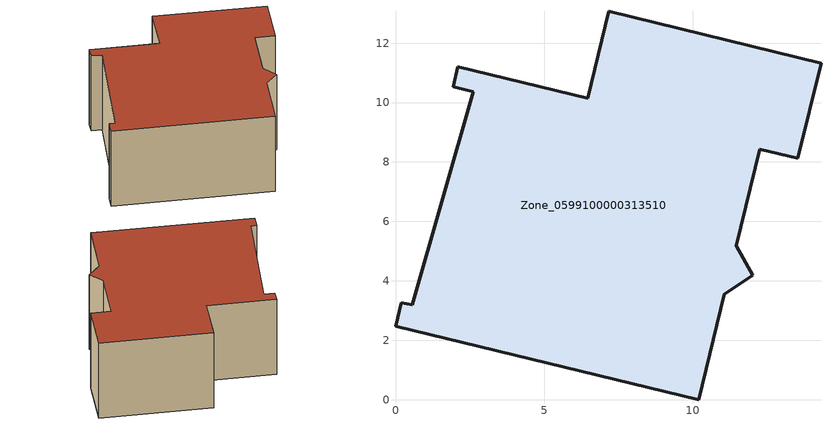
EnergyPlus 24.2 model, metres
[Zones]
Zone_0599100000313510
 floor ground (C_G): 6.47,10.15 7.18,13.07 14.32,11.33 13.54,8.12 12.25,8.42 11.46,5.18 12.02,4.19 11.07,3.55 10.21,0 0,2.47 0.19,3.27 0.56,3.19 2.62,10.36 1.94,10.54 2.1,11.21 z0
 wall outside (C_F): 0.19,3.27 0,2.47 10.21,0 11.07,3.55 12.02,4.19 11.46,5.18 12.25,8.42 13.54,8.12 14.32,11.33 7.18,13.07 6.47,10.15 2.1,11.21 1.94,10.54 2.62,10.36 0.56,3.19 0.19,3.27 z0:5.81
 roof outside (C_R): 6.47,10.15 2.1,11.21 1.94,10.54 2.62,10.36 0.56,3.19 0.19,3.27 0,2.47 10.21,0 11.07,3.55 12.02,4.19 11.46,5.18 12.25,8.42 13.54,8.12 14.32,11.33 7.18,13.07 z5.81
[BUILDING]
Pand.0599100000313510: North Axis=0; Terrain=City; Loads Convergence Tolerance Value=0.04; Temperature Convergence Tolerance Value=0.4; Solar Distribution=FullExterior; Maximum Number of Warmup Days=25; Minimum Number of Warmup Days=1
[Site:Location]
Rotterdam.The.Hague.AP_ZH_NLD Design_Conditions: Latitude=51.96; Longitude=4.45; Time Zone=1; Elevation=-4.5
[SITE:GROUNDTEMPERATURE:BUILDINGSURFACE]
18, 18, 18, 18, 18, 18, 18, 18, 18, 18, 18, 18
[MATERIAL] Thermal Absorptance=0.9; Solar Absorptance=0.7; Visible Absorptance=0.7
Name | Roughness | Thickness | Conductivity | Density | Specific Heat
G.D.1992-2005 | MediumSmooth | 0.15 | 0.06 | 540 | 1210
F.D.1992-2005 | Rough | 0.3 | 0.12 | 1920 | 840
R.D.1992-2005 | MediumRough | 0.2 | 0.08 | 1500 | 1000
[CONSTRUCTION]
C_G: G.D.1992-2005
C_F: F.D.1992-2005
C_R: R.D.1992-2005
[ZONE]
Zone_0599100000313510: Type=1; Multiplier=1; Ceiling Height=Autocalculate; Volume=Autocalculate; Floor Area=autocalculate; Part of Total Floor Area=Yes
[ZONEINFILTRATION:DESIGNFLOWRATE]
Infil_Zone_0599100000313510: Zone or ZoneList or Space or SpaceList=Zone_0599100000313510; Schedule=AlwaysOn; Design Flow Rate Calculation Method=Flow/Area; Flow Rate per Floor Area=0.0021; Constant Term Coefficient=1; Temperature Term Coefficient=0; Velocity Term Coefficient=0; Velocity Squared Term Coefficient=0
[HVACTEMPLATE:ZONE:IDEALLOADSAIRSYSTEM]
Zone_0599100000313510: Maximum Heating Supply Air Temperature=50; Minimum Cooling Supply Air Temperature=13; Maximum Heating Supply Air Humidity Ratio=0.0156; Minimum Cooling Supply Air Humidity Ratio=0.0077; Heating Limit=NoLimit; Cooling Limit=NoLimit; Dehumidification Control Type=ConstantSensibleHeatRatio; Cooling Sensible Heat Ratio=0.7; Dehumidification Setpoint=60; Humidification Control Type=None; Humidification Setpoint=30; Outdoor Air Method=None; Outdoor Air Flow Rate per Person=0.00944; Outdoor Air Flow Rate per Zone Floor Area=0; Outdoor Air Flow Rate per Zone=0; Demand Controlled Ventilation Type=None; Outdoor Air Economizer Type=NoEconomizer; Heat Recovery Type=None; Sensible Heat Recovery Effectiveness=0.7; Latent Heat Recovery Effectiveness=0.65
[ZONECONTROL:THERMOSTAT]
ThermostatControl_Zone_0599100000313510: Zone or ZoneList=Zone_0599100000313510; Control Type Schedule=DualSetpointControlType; Control 1=Thermostat_Zone_0599100000313510; Temperature Difference Between Cutout And Setpoint=0
[THERMOSTATSETPOINT:DUALSETPOINT]
Thermostat_Zone_0599100000313510: Heating Setpoint Temperature Schedule=HeatingSetpoint_Zone_0599100000313510; Cooling Setpoint Temperature Schedule=CoolingSetpoint_Zone_0599100000313510
[SCHEDULE:COMPACT]
HeatingSetpoint_Zone_0599100000313510: Through: 12/31, For: AllDays, Until: 24:00, 21
CoolingSetpoint_Zone_0599100000313510: Through: 12/31, For: AllDays, Until: 24:00, 24
DualSetpointControlType: Through: 12/31, For: AllDays, Until: 24:00, 4
AlwaysOn: Through: 12/31, For: AllDays, Until: 24:00, 1
